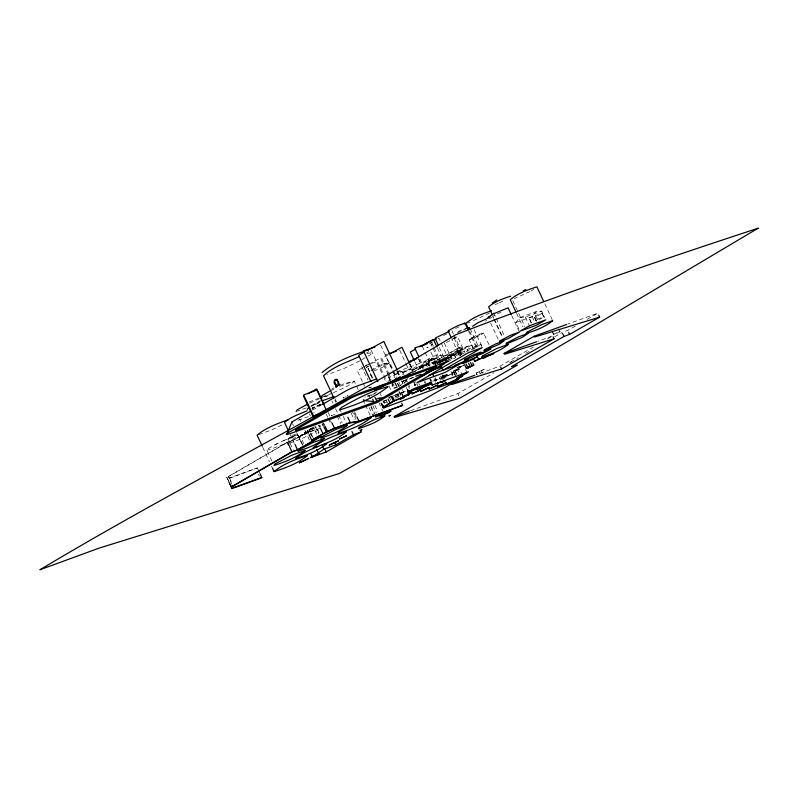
<?xml version="1.0" encoding="UTF-8"?>
<svg xmlns="http://www.w3.org/2000/svg" width="798" height="798" viewBox="0 0 798 798"><rect width="100%" height="100%" fill="white"/><g stroke="black" fill="none" stroke-linecap="round" stroke-linejoin="round"><path stroke-width="0.6" stroke-dasharray="3.99 2.99" d="M443.449 376.107L446.212 375.15L446.531 375.798L446.112 374.9C447.469 375.868 443.329 377.863 442.94 377.215L447.01 374.641L447.578 374.92L443.947 377.314M444.416 377.354L443.997 376.447L443.089 376.846M371.2 396.057L371.309 394.641M436.825 363.05L437.883 361.474L457.294 350.332L459.538 350.93L461.124 353.983M437.523 363.24L437.843 362.541M408.347 376.726L404.576 383.07L403.479 380.716L402.671 381.414L403.618 383.439M404.636 383.21L408.406 376.856M271.958 461.104L266.921 450.291L268.168 448.685L277.155 443.618M289.534 445.653L288.527 443.489L289.774 441.883L313.943 428.187L317.404 435.618M302.701 444.965L298.163 435.229C289.415 442.561 277.824 446.86 266.921 450.291M303.779 443.678L300.248 436.117L302.961 433.234L306.053 431.848L309.764 431.528L312.786 438.012M394.711 377.663L393.683 375.459L396.147 372.746L398.541 371.599L402.431 371.24L403.968 374.551M402.252 373.065L406.012 369.644L411 368.846L402.252 373.065L403.279 375.269M382.791 400.616L383.848 402.87L387.259 400.337M438.182 338.931L438.85 338.073L449.653 361.255M430.052 366.561L427.997 362.152L430.461 359.439L432.855 358.292L436.745 357.933L439.309 363.439M429.324 360.437L428.346 361.703L436.745 357.933L427.997 362.152M436.706 361.664L427.957 365.883L431.718 362.462L436.706 361.664L428.307 365.434M459.409 356.048L457.404 351.748L463.079 347.958L471.738 344.846L473.743 349.135M473.443 348.965L469.234 339.948L476.306 335.21L483.578 333.035L489.354 345.434M492.645 316.676L485.463 321.185M471.738 344.846L468.077 347.359L457.404 351.748M468.476 330.851L476.197 347.399L473.733 349.295M518.9 329.045L515.857 322.502L519.618 317.664L535.957 311.749L541.692 311.13L544.745 317.664M515.857 322.502L532.186 316.587L535.957 311.749M425.873 360.566L418.401 369.444L432.027 360.197L425.873 360.566L433.883 355.968L454.271 354.751L455.788 358.013M412.426 372.875L426.401 364.846L433.883 355.968M437.723 362.661L457.603 351L459.269 351.419L460.735 354.272M437.823 363.02L438.501 362.482M439 360.776L436.875 363.04L457.803 350.93L458.621 351.11M445.932 375.359L445.883 375.659M446.561 375.17L443.588 377.494M414.371 371.559L432.027 360.197M311.928 405.374L320.487 400.616M231.889 484.117L228.418 476.685L287.051 442.641L293.046 440.466L316.347 427.08L319.31 433.454M413.494 369.853L432.616 358.711L443.439 360.357M228.258 480.596L226.772 477.404L287.46 442.212L293.036 440.197L294.532 443.648M366.651 352.886L368.746 351.679M361.843 359.679L367.08 356.666M368.127 356.068L370.232 354.861L372.167 352.357L366.92 353.763M366.172 367.21L368.257 366.003M372.117 378.312L367.489 366.91L372.826 378.003M366.063 367.768L369.085 366.023M331.489 389.215L333.913 387.828M372.187 370.372L381.025 365.873L389.813 362.691L392.975 369.454M311.25 406.372L320.307 401.733M321.235 404.596L312.098 408.696L314.163 413.125M312.577 410.072L321.185 405.125M489.603 312.956L471.029 321.803M458.112 331.509L466.551 328.247M531.059 290.971L533.932 289.325M394.032 375.01L402.431 371.24L393.683 375.459M402.601 372.616L411 368.846M387.998 381.334L391.14 379.529M364.806 397.264L365.414 396.915M308.706 433.803L307.22 430.621L313.365 427.09M313.235 438.132L309.285 429.643L314.272 426.77M367.359 396.835L372.626 393.813M300.627 435.628L309.764 431.528L300.248 436.117M373.923 393.564L377.035 391.778M371.958 395.2L377.135 392.227M419.738 367.828L428.137 364.058L429.164 366.262M469.813 339.21L483.578 333.035L479.907 335.549L469.234 339.948M433.464 364.965L432.446 362.781L458.621 347.748L460.955 346.901L464.007 353.444M432.446 362.781L460.955 346.901M318.532 430.042L302.133 438.561L288.527 443.489M457.972 351.02L469.573 345.424M438.192 362.661L458.331 351.329M438.93 362.711L460.825 350.621L441.264 361.863M398.98 386.292L401.953 384.586M438.98 363.339L457.992 352.417L459.638 354.94M258.343 470.042L257.345 467.917L227.719 478.95L226.772 477.404M446.75 359.08L454.271 354.751M446.571 359.319L455.927 353.943L455.558 353.155M447.868 359.07L458.271 353.095L457.902 352.307M448.905 359.878L467.069 349.444L480.825 344.457L481.812 346.571M447.179 362.053L455.927 357.504M471.219 349.983L480.825 344.457M531.129 322.931L529.124 317.913L532.306 324.726M536.376 320.976L534.111 316.108L536.106 321.135M416.386 383.928L414.352 385.095L416.127 384.456L416.875 386.072M535.548 315.629L537.244 319.24L535.548 315.629L542.211 313.215L543.897 316.866L536.495 321.085L534.81 317.464L542.022 313.325M543.687 316.866L542.002 313.255L543.707 316.946M443.399 376.975L445.883 375.409M456.346 377.264L453.464 371.08L463.618 365.245L456.755 367.738M443.558 377.185L446.222 375.419M456.905 374.511L454.98 370.392L465.054 364.596M443.249 377.614L445.713 375.758M453.084 374.791L452.117 372.736L457.593 369.584L459.03 372.676M455.149 375.14L453.703 372.048L459.339 368.806L462.222 374.99M432.686 381.235L447.778 375.678L453.693 372.656L454.661 374.721M456.276 374.003L455.319 371.938L447.748 375.838L432.755 381.364M477.214 375.1L476.286 373.125L484.087 369.304L485.463 372.267M476.286 373.125L484.087 369.304M533.423 346.97L500.206 366.053L475.927 374.851M547.348 338.97L552.705 335.888L537.682 341.335M510.7 362.023L518.201 357.713M525.702 353.404L532.126 349.714M554.63 336.786L562.131 332.477M410.441 410.751L457.872 393.574L494.012 372.806M575.278 326.123L567.767 330.432L563.258 332.068M587.069 319.35L597.782 313.195L567.707 324.088M362.581 367.788L357.334 370.661L362.531 381.803M363.639 367.21L367.838 364.905M368.885 364.337L380.437 358.003L387.708 373.604M388.127 354.831L381.743 358.322L388.397 372.606M439.638 360.407L443.498 359.24M344.247 397.474L343.21 397.983L343.998 397.534M347.349 395.918L348.147 396.077M345.584 397.085L346.202 396.776M359.748 360.886L344.726 368.127L326.701 374.95M499.199 302.881L505.034 300.068M530.091 291.529L514.271 298.622M455.468 328.527L460.616 326.043M443.479 335.509L447.598 333.524M330.502 390.801L336.666 387.828M429.434 343.479L432.526 341.993M309.035 402.112L319.938 397.663M309.734 403.11L319.07 398.9M457.254 332.886L461.374 330.891M500.905 312.317L493.354 315.719M310.582 406.172L319.828 401.713M320.986 404.197L312.427 407.868M281.864 425.005L271.589 429.952L258.123 434.93M438.76 361.953L443.947 359.629M443.04 360.806L437.843 363.13M274.901 444.815L284.557 440.157M395.748 398.182L398.86 396.686M553.363 334.352L559.518 331.449L560.016 331.798L553.852 334.701L551.977 331.379M304.377 432.466L305.564 431.977M495.089 304.646L498.221 303.35M463.359 330.003L466.202 328.836M373.833 371.12L384.656 366.222L389.813 362.691C382.272 363.419 374.551 366.452 369.644 372.407L372.267 378.053M452.715 338.392L457.523 336.696L465.134 353.015M339.749 386.342L354.222 381.095L358.342 389.923M446.331 342.522L457.523 336.696L455.838 336.866M332.307 393.175L321.983 396.845M333.355 392.746C340.337 389.145 348.706 386.801 354.222 381.095L341.644 384.466M306.382 407.898L297.105 411.14M320.168 404.486L312.098 408.696C313.195 404.666 317.724 402.302 321.614 404.107M412.965 369.973L419.568 366.452L420.596 368.656M283.649 440.486L298.163 435.229M395.229 396.327L400.965 393.963M315.05 429.703L296.507 438.012L311.24 431.229L319.779 428.426M289.634 438.022L293.445 436.496M388.546 397.484L405.973 391.07M388.935 397.494L392.387 396.227M393.544 395.798L406.232 391.13M519.618 317.664L525.363 317.045L541.692 311.13M528.855 318.073L534.111 316.108M534.81 317.464L536.495 321.085M387.259 373.504L389.354 372.746M537.244 319.24L543.897 316.866M396.526 371.788L432.616 358.711L435.389 364.676M457.853 351.449L457.104 351.798L457.703 352.576L457.513 351.649M346.98 395.978L347.938 395.628M403.569 380.905L415.16 376.706M402.671 381.414L415.429 376.796M413.494 382.791L415.828 381.943M456.935 367.539L463.897 365.015M454.98 370.392L459.339 368.806M453.464 371.08L457.593 369.584M446.192 375.299L443.379 376.157M443.808 376.377L446.252 375.599M383.24 401.204L386.691 399.958M394.741 397.045L398.182 395.788L395.07 397.095M383.569 401.264L387.02 400.007M309.285 429.643L316.347 427.08M307.22 430.621L313.943 428.187M509.633 362.641L511.887 361.823M228.418 476.685L229.515 477.992L257.345 467.917M298.053 420.267L309.784 416.067M387.569 354.122L385.374 354.851L392.546 370.222M365.135 365.484L377.494 361.384L386.84 381.434M466.92 323.07L469.942 322.252M381.324 364.486L382.352 364.217M383.968 363.778L386.023 363.22M476.197 347.399L468.935 350.033L459.528 355.439L451.808 338.881M324.327 396.736L329.345 395.389L324.527 396.476M368.626 387.878L370.641 387.339M333.275 414.86L335.06 414.621M383.848 402.87L386.89 402.052M369.235 387.629L371.649 387.07M445.793 375.459L446.581 375.21M453.703 372.048L455.319 371.938M426.062 363.639L440.296 362.781M452.117 372.736L453.693 372.656M458.222 351.29L458.74 351.439M367.559 395.549L369.983 395.888M443.808 375.978L444.047 376.077M458.391 351.09L461.084 355.439M458.531 351.399L459.129 351.748M443.937 375.319L447.01 374.641L446.511 375.08L447.439 375.539L444.606 376.496L442.99 375.908M443.089 375.828L443.598 376.427M442.411 376.267L443.518 376.955L445.733 376.167L445.653 375.339L445.434 376.267M439.159 362.891L438.79 362.402L438.501 363.13M458.93 351.519L459.498 352.307M458.95 351.728L460.855 355.589M380.187 393.554L381.235 395.778M383.868 401.324L384.915 403.549M558.63 328.836L560.016 331.798M544.805 303.769L552.166 319.559M552.007 330.741L553.852 334.701M532.186 316.587L534.73 322.043M525.363 317.045L528.924 324.676M512.775 300.706L524.875 326.651M516.545 313.245L522.86 326.781M511.698 315.529L518.9 330.98M493.633 312.736L495.738 317.245M496.266 318.372L504.685 336.427M492.825 315.858L493.872 318.113M494.401 319.24L502.82 337.285M493.683 318.881L502.431 337.644M490.61 322.991L498.85 340.646M474.142 329.654L481.862 346.212M470.182 328.876L478.93 347.629M469.593 331.23L476.955 347.02M480.995 370.422L482.381 373.384M479.379 372.008L480.296 373.983M467.069 349.444L468.047 351.559M451.858 330.601L453.404 333.913M453.922 335.01L462.67 353.773M459.488 347.748L462.391 353.973M454.022 338.013L461.743 354.571M459.389 352.217L460.915 355.579M457.154 348.586L460.057 354.811M465.543 369.364L466.98 372.457M444.336 343.05L452.456 360.467M450.92 371.389L452.975 375.798M439.309 347.469L444.965 359.609M451.498 373.923L452.456 375.978M437.513 348.167L443.678 361.374M457.872 393.574L458.91 395.818M431.738 342.561L433.593 346.541M434.112 347.649L440.845 362.102M430.461 342.741L432.506 347.14M433.025 348.247L439.698 362.561M444.965 375.559L445.992 377.763M442.87 374.88L444.406 378.192M436.127 361.165L437.474 364.038M442.671 375.2L444.237 378.551M442.172 375.609L443.718 378.91M430.8 351.978L435.977 363.09M434.78 361.943L435.798 364.117M441.384 376.107L443.927 381.554M433.793 362.013L435.139 364.886M440.336 376.048L442.94 381.624M439.05 376.955L440.576 380.217M422.172 346.113L430.92 364.876M435.189 377.574L436.725 380.875M434.81 378.382L435.838 380.586M434.122 379.1L435.658 382.402M426.401 364.846L427.409 367.02M430.681 379.05L431.598 381.035M429.703 378.631L431.02 381.454M429.972 379.509L430.85 381.394M419.868 358.96L423.977 367.768M418.93 359.319L423.12 368.327M418.332 358.621L423.05 368.756M424.995 381.334L425.873 383.22M424.227 381.614L425.105 383.499M414.92 361.923L418.521 369.634M409.982 363.878L413.135 370.631M409.643 363.718L412.716 370.312M418.8 383.569L419.549 385.185M409.414 363.748L412.566 370.501M416.985 383.888L418.042 386.431M399.648 350.123L405.793 363.299M406.302 364.397L409.374 370.99M414.371 382.841L415.748 385.803M413.953 383.778L414.87 385.763M406.022 378.95L407.569 382.262M408.077 383.359L410.651 388.865M405.334 379.678L406.362 381.873M408.416 386.282L409.444 388.486M406.172 387.1L407.05 388.985M397.713 371.17L399.768 375.579M397.244 371.21L398.82 374.581M401.973 381.334L403.02 383.589M397.175 371.629L398.751 375.01M401.374 380.636L402.95 384.018M393.494 370.581L396.656 377.354M398.761 381.863L400.337 385.244M402.441 389.763L404.017 393.145M393.055 371.319L395.618 376.816M380.626 345.125L392.446 370.462M392.955 371.559L395.529 377.075M397.653 383.19L399.18 386.461M397.274 383.17L398.82 386.471M395.329 382.681L396.895 386.023M399.499 391.609L401.055 394.95M394.811 382.95L396.337 386.212M398.87 391.668L400.905 396.027M388.905 373.703L391.469 379.19M392.995 383.519L394.042 385.753M397.683 393.564L399.239 396.915M388.227 374.711L390.83 380.287M391.349 381.394L393.424 385.853M388.826 376.885L391.459 382.511M391.978 383.639L393.025 385.883M388.257 376.756L389.833 380.127M391.938 384.636L392.985 386.88M388.915 385.893L391.519 391.469M371.18 350.242L382.97 375.529M383.489 376.636L386.052 382.152M389.294 397.135L390.741 400.227M386.062 399.978L387.599 403.259M378.86 402.531L382.98 411.369M361.763 366.601L363.848 371.05M364.367 372.167L367.998 379.968M374.87 405.374L377.933 411.948M363.05 382.92L364.606 386.262M368.766 395.17L370.841 399.628M372.796 405.524L376.447 413.334M370.871 405.484L374.93 414.202M370.92 407.13L374.102 414.182L372.596 415.05L369.035 407.419M362.97 399.848L365.025 404.267M365.544 405.364L370.172 415.289M354.502 411.618L356.487 415.858M354.172 413.145L356.157 417.394M351.758 410.322L355.878 419.149M351.16 413.184L354.242 419.808M335.01 398.751L336.556 402.062M339.649 408.686L341.195 412.007M343.26 416.416L346.342 423.05M334.871 400.067L335.898 402.272M331.918 400.905L332.946 403.11M335.519 408.626L338.093 414.142M338.601 415.239L342.202 422.97M337.105 415.888L340.726 423.658M328.187 412.566L329.724 415.878M330.382 420.486L331.419 422.701M326.262 414.092L327.818 417.414M328.337 418.531L330.921 424.077M323.629 423.1L324.626 425.224M323.26 423.419L324.257 425.534M322.402 423.548L323.389 425.663M321.993 423.878L322.981 426.002M319.759 424.965L320.746 427.09M318.991 425.204L319.978 427.329M318.412 425.095L319.439 427.299M309.375 413.813L310.402 416.027M315.04 425.962L318.641 433.693M299.709 419.13L300.736 421.344M304.846 430.162L309.993 441.194M302.691 445.294L297.604 434.381L292.148 435.179L288.088 438.97L293.175 449.873M292.417 423.588L293.445 425.793M296.527 432.406L302.193 444.546M290.193 434.631L294.312 443.469M287.46 442.212L288.936 445.394M287.051 442.641L288.527 445.823M262.771 447.329L269.465 461.673M271.519 466.082L272.547 468.296M258.831 471.099L260.318 474.281M258.412 474.032L259.4 476.157M229.515 477.992L231.989 483.299M227.719 478.95L228.707 481.074M288.467 438.481L288.088 438.97L297.604 434.381L288.467 438.481M412.147 368.955L411.17 370.222L419.568 366.452L415.678 366.811L412.147 368.955M420.716 366.561L419.389 368.277L428.137 364.058L424.247 364.417L420.716 366.561M332.357 415.199L331.3 415.818L332.357 415.199M432.097 344.367L431 345.005L432.097 344.367M428.067 347.17L426.97 347.798L428.067 347.17"/><path stroke-width="1.2" d="M336.965 379.569C335 377.933 331.489 383.319 336.816 385.833L335.689 386.481L335.998 387.15L337.514 386.272L337.384 385.504A3.541 2.524 70.1 0 1 335.569 384.018L334.621 381.215A1.786 1.267 70.1 0 1 335.02 380.247L335.589 379.918A1.776 1.267 70.1 0 1 336.537 380.117C339.24 381.165 336.786 387.629 340.098 384.786L339.788 384.117L338.661 384.766L338.611 382.142L336.736 379.409M286.921 433.793L291.849 422.082M417.135 388.776L416.716 389.713L422.561 387.599L419.429 389.394L430.581 384.127M322.073 372.616C335.05 361.524 352.447 355.27 368.586 349.743M296.108 411.409L297.435 409.703L307.679 404.097M307.31 409.394L308.377 408.017M320.986 397.125L322.312 395.409L329.474 391.289M274.093 471.598C283.4 463.798 295.729 459.219 307.33 455.578C298.023 463.379 285.694 467.957 274.093 471.598L272.547 468.296M422.172 346.113L426.431 343.19L436.326 338.751M464.217 323.978L464.875 323.12L467.967 329.744M469.005 328.626L469.673 327.769L467.149 328.447M472.596 326.342L477.723 322.831L488.476 317.963M438.102 382.631L437.753 383.08L441.563 381.703M310.901 453.853L312.357 456.985L323.898 449.154L335.888 444.815L353.454 434.72L360.995 431.987L360.038 429.923M492.216 303.041L496.855 299.938M436.316 366.661L357.344 395.259A6.015 0.529 -25 0 0 349.634 398.85L296.906 429.144A6.105 0.529 -25 0 0 297.065 429.893L376.826 401.314L436.316 366.661L435.389 364.676M448.247 361.085L377.294 402.421L290.253 433.603A14.663 1.277 -25 0 1 289.883 431.848L344.157 400.666A14.573 1.267 -25 0 1 362.412 392.177L448.247 361.085L444.646 360.536M260.318 474.281L261.804 477.463L260.397 478.281L232.168 488.496L231.221 486.96L291.908 451.768L297.484 449.743L318.392 437.733L311.679 440.167L309.205 434.86M307.868 393.863L316.427 388.945L325.734 408.905M310.422 411.309L293.205 421.204A6.105 0.529 -25 0 0 291.908 422.361M322.262 404.506L345.933 390.91A6.015 0.529 -25 0 1 353.644 387.319L376.826 378.92M313.415 417.384L325.175 410.621M408.895 362.621L417.803 357.494M311.679 440.167L322.951 433.693L334.492 428.257L350.292 422.531L358.96 421.164L402.641 405.344L401.653 403.219M430.96 374.611L416.975 382.641L444.845 372.546L458.83 364.516L429.025 375.309L468.546 352.606L482.301 347.629L442.79 370.332L441.803 368.217M408.367 391.808L413.893 388.636L431.289 382.332L432.456 384.836M381.075 403.17L382.99 407.289L393.374 401.165L409.544 394.312L407.489 389.923M421.374 388.028L425.085 385.893L407.698 392.197M431.289 382.332L425.982 385.384L408.596 391.678L407.608 389.564M474.63 361.285L483.847 357.125L474.63 361.285L473.693 359.29M312.756 456.057L310.322 457.723L319.459 453.633M464.735 364.856L466.301 368.207L470.102 366.521L468.576 363.25M402.641 405.344L358.132 421.643L349.364 423.06L334.023 428.616L325.953 432.366L313.734 439.189L320.796 436.636L297.504 450.012L291.499 452.187L232.876 486.231L233.974 487.548L261.804 477.463M470.102 366.521L466.301 368.207M473.693 365.005L467.339 368.287L473.693 365.005L472.715 362.891M312.357 456.985L326.242 451.957L360.995 431.987M466.98 372.457L456.825 378.292L460.955 376.796L455.478 379.948L457.055 379.868L451.139 382.89L383.678 407.878L382.99 407.289M598.709 315.17L599.627 317.155L569.612 334.392L563.977 336.437L511.478 366.601L517.363 365.085L459.957 398.062L394.621 417.414L394.252 416.616L451.658 383.639L474.78 375.269M553.164 336.856L554.061 338.791L504.526 354.272L504.156 353.484L534.161 336.237L566.55 324.507M451.658 383.639L452.027 384.437L501.563 368.955L554.061 338.791M363.878 352.367L358.631 355.24L370.96 381.683M368.087 350.063L383.848 341.424L397.204 370.073M391.319 353.075L401.963 347.25L409.135 362.621M415.549 349.135L410.302 352.018L414.411 360.826M419.758 346.831L433.404 339.35L437.005 347.06M400.287 376.686L375.07 390.501L374.043 388.297M393.005 382.491L413.224 371.409M379.748 398.94L381.853 397.793M421.603 376.237L444.705 363.579M451.109 383.05L458.68 379.15L457.064 379.259L462.7 376.018L458.341 377.604L468.426 371.808L431.858 385.185L430.691 382.681L431.459 382.402L426.75 385.095L431.369 383.429M359.06 356.706C347.01 362.322 333.175 366.521 323.549 375.788L333.843 397.863M523.279 290.652L525.842 289.594M449.344 331.28L435.858 337.773L435.189 338.631L438.282 345.255M320.118 398.471L322.222 397.604M322.372 400.746L333.983 396.536M307.17 410.711C299.529 414.222 290.731 416.726 284.527 422.481L288.647 431.319M408.377 393.554L412.187 392.177L403.439 396.387M408.935 361.624L416.297 358.96M415.758 376.257L421.015 374.352M324.836 411.838L313.484 415.948L303.659 394.89L317.285 389.953L324.008 404.367M394.082 388.137L397.234 387M504.156 353.484L536.525 341.753M393.175 401.444L408.865 394.701L408.087 393.025M391.698 402.292L392.526 401.993L384.446 406.631L384.945 407.259M390.791 402.81L390.023 403.09L388.097 398.97M394.252 416.616L409.284 411.17M374.91 347.02L363.469 350.811L377.853 381.653M388.666 353.753L396.347 351.21M427.09 343.858L414.731 347.948L418.84 356.756M396.636 379.01L410.91 374.282M379.908 386.062L397.065 380.377L396.037 378.172M426.032 372.177L441.753 366.96L440.725 364.766M376.826 398.9L380.197 397.783M389.185 394.811L392.556 393.693M599.627 317.155L534.53 337.035L534.161 336.237M510.67 296.198C502.969 298.622 494.79 301.654 488.615 306.831L492.296 314.731M491.578 310.751C482.66 313.764 473.074 317.235 465.912 323.34L468.017 327.848M464.875 323.12L457.613 325.754L448.865 330.302L448.207 331.16L451.289 337.783M490.062 316.926L488.037 317.464L493.164 313.953L508.097 307.799L511.179 314.422M288.347 419.718C277.544 423.568 265.814 427.688 257.116 435.199L262.263 446.232M322.113 444.845L326.831 443.568C318.083 450.91 306.502 455.209 295.589 458.631C310.223 446.281 331.798 444.306 346.322 431.788C334.711 435.439 322.392 440.017 313.085 447.818L318.103 446.471M335.968 386.312L336.227 386.88L335.898 386.352M568.695 332.417L569.612 334.392M562.59 333.474L563.977 336.437M543.747 301.514L536.914 286.851C527.598 289.774 517.712 293.445 510.241 299.709L516.027 312.118M500.665 367.02L501.563 368.955M477.583 357.055L478.521 359.05M470.481 362.462L471.957 365.634M466.241 364.097L467.768 367.369M432.825 374.372L433.823 376.506M401.324 392.466L403.249 396.596M392.566 396.636L394.491 400.756M391.449 397.045L393.374 401.165M383.259 405.623L384.217 407.678M381.763 403.758L383.678 407.878M374.97 397.344L376.826 401.314M372.726 399.339L373.753 401.534L364.247 400.606L363.748 399.539M356.975 416.925L358.96 421.164M347.818 417.224L350.292 422.531M351.978 431.548L353.454 434.72M332.018 422.95L334.492 428.257M334.901 442.7L335.888 444.815M325.115 426.282L327.589 431.588M323.888 426.731L326.362 432.037M320.477 428.386L322.951 433.693M303.599 396.317L312.896 416.277M325.225 449.773L326.242 451.957M322.462 446.062L323.898 449.154M316.716 449.354L318.153 452.456M295.011 444.436L297.484 449.743M289.435 446.461L291.908 451.768M232.986 485.423L233.974 487.548M230.193 484.256L232.168 488.496M228.747 481.653L231.221 486.96M275.22 463.828L273.973 465.434C284.886 462.002 296.477 457.703 305.225 450.371L291.619 455.299L275.22 463.828M298.981 449.833L297.923 451.199C307.23 448.276 317.125 444.606 324.596 438.351L312.976 442.551L298.981 449.833M341.444 407.489L339.499 409.992C356.477 404.666 374.501 397.973 388.117 386.561C371.579 390.92 356.207 399 341.444 407.489M299.659 462.471L299.28 462.96L308.796 458.371L299.659 462.471M321.764 436.745L320.706 438.112C330.013 435.189 339.908 431.519 347.379 425.254L335.759 429.464L321.764 436.745M339.28 431.818L337.953 433.523C349.564 429.883 361.893 425.304 371.2 417.504L356.726 422.741L339.28 431.818M329.544 444.815L329.165 445.304L338.681 440.715L329.544 444.815M339.479 438.98L346.422 435.868L339.479 438.98M359.429 427.279L358.372 428.646C367.679 425.723 377.574 422.052 385.035 415.788L373.424 419.997L359.429 427.279M375.968 416.416L375.519 416.995L380.397 415.229L386.711 411.598L375.968 416.416M380.427 415.748L379.978 416.327L388.317 412.895L391.18 410.93L380.427 415.748M412.357 393.544L412.007 393.993L420.755 389.783L412.357 393.544M420.925 391.15L420.576 391.599L429.324 387.389L420.925 391.15M429.494 388.756L429.144 389.205L437.893 384.995L429.494 388.756M438.062 386.362L437.713 386.811L446.461 382.601L438.062 386.362M455.518 365.225L454.99 365.903L464.815 361.863L468.187 359.549L455.518 365.225M464.985 359.23L464.316 360.088L471.578 357.454L480.995 352.048L473.733 354.681L464.985 359.23M446.631 383.968L446.281 384.417L455.03 380.207L446.631 383.968M463.478 362.821L462.91 363.559L473.583 359.16L477.244 356.646L463.478 362.821M477.164 354.99L476.596 355.728L482.84 353.474L490.94 348.816L477.164 354.99M484.715 349.594L483.917 350.621L498.85 344.477L503.967 340.955L495.239 344.118L484.715 349.594M482.76 355.808L481.693 357.175C491.009 354.252 500.895 350.581 508.366 344.317L496.745 348.526L482.76 355.808M500.166 340.716L499.358 341.753L508.097 338.581L519.418 332.078L510.68 335.25L500.166 340.716M506.85 342.921L505.972 344.058L522.401 337.295L528.037 333.424L518.431 336.906L506.85 342.921M527.079 332.177L526.022 333.544C535.328 330.621 545.224 326.951 552.695 320.686L541.074 324.896L527.079 332.177M361.205 430.012L361.773 429.803L361.205 430.012M758.1 228.218L466.451 401.623L339.26 473.543L99.022 548.146L39.9 569.782C176.528 487.917 319.509 417.244 455.738 334.761C555.368 296.088 656.574 261.574 758.1 228.218M401.923 398.202L400.287 399.15L404.257 397.354L401.923 398.202M529.433 325.764L519.917 331.23L536.256 325.315L545.762 319.848L529.433 325.764M487.159 355.928L483.269 358.162L493.922 353.474L487.159 355.928M442.94 381.624L441.593 382.402L445.274 380.776L442.94 381.624M390.072 415.389L389.125 415.928L390.072 415.389"/></g></svg>
